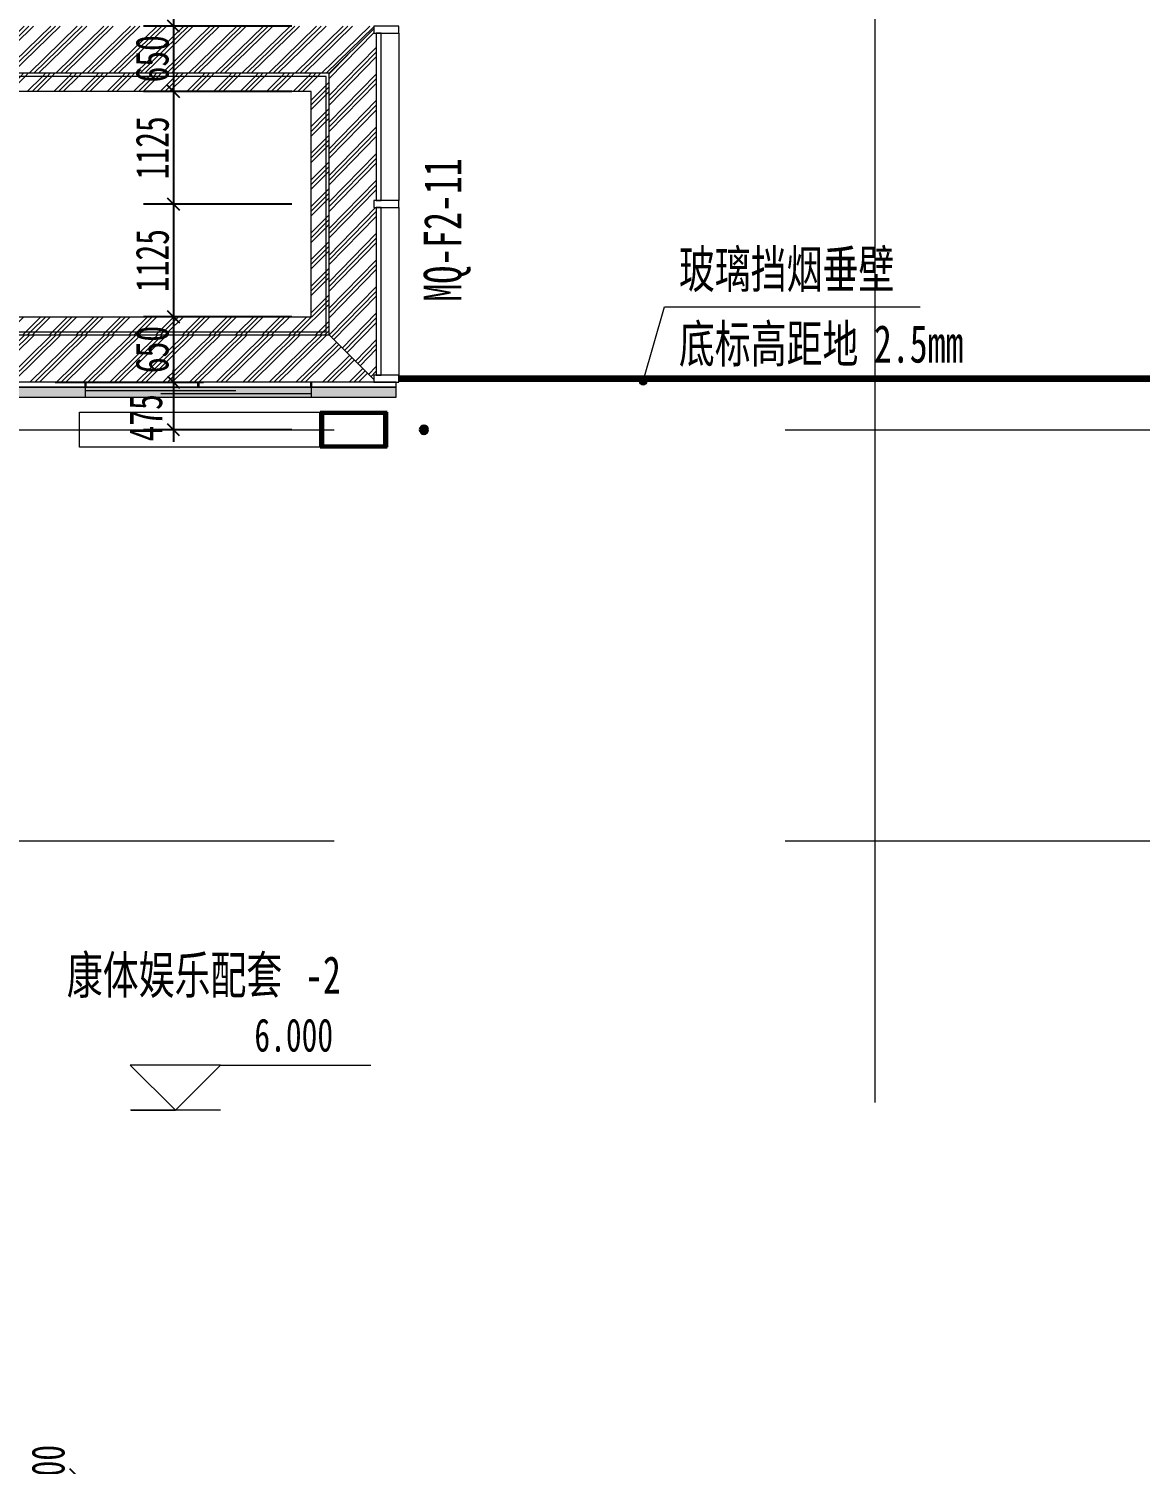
# Model space of a CAD drawing. Header units: millimetres. Extents: x 124696 to 347024, y 412631 to 564609.
# Drawn here: x 172731 to 183817, y 477532 to 491852 of the extents above; entities that cross this region are included whole.
import ezdxf

# ---------------------------------------------------------------- set-up
doc = ezdxf.new("R2010")
doc.units = ezdxf.units.MM
doc.header["$LTSCALE"] = 1500
doc.header["$MEASUREMENT"] = 0
doc.linetypes.add('二层平面图$0$划线 1mm', pattern=[2, 1, -1])
doc.linetypes.add('二层平面图$0$轴网线_12_3_3_3 mm', pattern=[21, 12, -3, 3, -3])
doc.layers.add('0-建筑底图', color=7, linetype='Continuous')
for name, color, linetype, lineweight in [('二层平面图$0$0-1', 7, 'Continuous', 5), ('二层平面图$0$A-ANNO-IDEN-LEVL', 3, 'Continuous', 15), ('二层平面图$0$A-LINE', 7, 'Continuous', 9), ('二层平面图$0$A-LINE-3', 7, 'Continuous', 90), ('二层平面图$0$A-WALL-2', 170, 'Continuous', 20), ('二层平面图$0$A-WALL-CURT-PANEL-2', 7, 'Continuous', 9), ('二层平面图$0$A-WALL-CURT-PANEL-3', 140, 'Continuous', 9), ('二层平面图$0$A-WALL-CURT-STILE-2', 7, 'Continuous', 9), ('二层平面图$0$A-WALL-CURT-STILE-3', 7, 'Continuous', 9), ('二层平面图$0$A-WINDOW', 51, 'Continuous', 9), ('二层平面图$0$A-WINDOW-2', 51, '二层平面图$0$划线 1mm', 9), ('二层平面图$0$ANNO-DIMS', 3, 'Continuous', 15), ('二层平面图$0$ANNO-DOTE-1', 10, '二层平面图$0$轴网线_12_3_3_3 mm', 15), ('二层平面图$0$ANNO-TEXT', 7, 'Continuous', 15), ('二层平面图$0$FLOR', 91, 'Continuous', 9), ('二层平面图$0$FLOR-PATT', 99, 'Continuous', 9), ('二层平面图$0$S-BEAM', 4, 'Continuous', 9), ('二层平面图$0$S-BEAM-1', 7, 'Continuous', 9), ('二层平面图$0$S-BEAM-2', 130, 'Continuous', 35), ('二层平面图$0$S-COLU', 7, 'Continuous', 9), ('二层平面图$0$S-COLU-2', 130, 'Continuous', 35), ('二层平面图$0$WALL-HATCH', 252, 'Continuous', 9), ('二层平面图$0$WALL-IDEN', 233, 'Continuous', 15)]:
    doc.layers.add(name, color=color, linetype=linetype, lineweight=lineweight)
doc.styles.add('二层平面图$0$黑体', font='simhei.ttf', dxfattribs={"width": 0.7, "height": 375})
doc.styles.add('二层平面图$0$黑体_5', font='simhei.ttf', dxfattribs={"width": 0.7, "height": 330})
doc.styles.add('二层平面图$0$黑体_B', font='', dxfattribs={"width": 0.7, "height": 375})
doc.styles.get('二层平面图$0$黑体_B').set_extended_font_data('SimHei', bold=True)
doc.dimstyles.new('二层平面图$0$直线_2_2mm_黑体_引线_文字在上', dxfattribs={"dimscale": 304.8, "dimtxt": 412.811453, "dimasz": 0.393701, "dimexe": 0.984252, "dimexo": 0.0625, "dimgap": 0.147638, "dimtad": 1, "dimdec": 0, "dimzin": 0, "dimdsep": 46, "dimtxsty": '二层平面图$0$黑体_5', "dimblk1": '二层平面图$0$_Oblique', "dimblk2": '二层平面图$0$_Oblique', "dimsah": 1, "dimcen": 0.09, "dimazin": 0, "dimtfac": 1, "dimtdec": 4, "dimtix": 1, "dimtmove": 0, "dimatfit": 3, "dimfxl": 3.937008, "dimfxlon": 1, "dimtvp": 1, "dimtolj": 1, "dimtzin": 0, "dimarcsym": 2})
doc.dimstyles.new('二层平面图$0$直线_2_2mm_黑体_引线_文字在上_2', dxfattribs={"dimscale": 304.8, "dimtxt": 412.811453, "dimasz": 0.393701, "dimexe": 0.984252, "dimexo": 0.0625, "dimgap": 0.147638, "dimtad": 1, "dimdec": 0, "dimzin": 0, "dimdsep": 46, "dimtxsty": '二层平面图$0$黑体_5', "dimblk1": '二层平面图$0$_Oblique', "dimblk2": '二层平面图$0$_Oblique', "dimsah": 1, "dimcen": 0.09, "dimazin": 0, "dimtfac": 1, "dimtdec": 4, "dimtix": 1, "dimtmove": 2, "dimatfit": 3, "dimfxl": 3.937008, "dimfxlon": 1, "dimtvp": 1, "dimtolj": 1, "dimtzin": 0, "dimarcsym": 2})
pattern_1 = [(45, (0, 0), (-132.5825, 132.5825), []), (45, (46.88, 0), (0, 265.16504), []), (45, (-46.88, 0), (0, 265.16504), [])]

# ---------------------------------------------------------------- blocks, each defined once
blk = doc.blocks.new('二层平面图$0$S-梁-钢-箱形1 - _-300x350x14x14-V39-104-2F')
at = {"layer": '二层平面图$0$S-BEAM-1'}
h = blk.add_hatch(color=256, dxfattribs=at)
h.paths.add_polyline_path([(22135, 15575), (22135, 15925), (21465, 15925), (21465, 15575)])
h.paths.add_polyline_path([(22104, 15589), (21496, 15589), (21496, 15911), (22104, 15911), (22104, 15614)])
for p, q in [((19065, 15925), (21465, 15925)), ((21465, 15575), (19065, 15575))]:
    blk.add_line(p, q, dxfattribs=at)
at = {"layer": '二层平面图$0$S-BEAM-2'}
for p, q in [((22135, 15925), (21465, 15925)), ((21465, 15925), (21465, 15575)), ((21496, 15589), (21496, 15911)), ((21496, 15911), (22104, 15911)), ((22104, 15911), (22104, 15589)), ((22135, 15575), (22135, 15925)), ((21465, 15575), (22135, 15575)), ((22104, 15589), (21496, 15589))]:
    blk.add_line(p, q, dxfattribs=at)
blk = doc.blocks.new('二层平面图$0$S-柱-钢-圆形 - D-80-2197115-104-2F')
at = {"layer": '二层平面图$0$S-COLU'}
blk.add_hatch(color=256, dxfattribs=at).paths.add_polyline_path([(0, -40), (20, -35), (35, -20), (40, 0), (35, 20), (20, 35), (0, 40), (-20, 35), (-35, 20), (-40, 0), (-35, -20), (-20, -35)])
at = {"layer": '二层平面图$0$S-COLU-2'}
for start, end in [(360, 180), (180, 360)]:
    blk.add_arc((0, 0), 40, start, end, dxfattribs=at)
blk = doc.blocks.new('二层平面图$0$SHS-Structure-Center_rvt-1-104-2F')
at = {"layer": '二层平面图$0$S-BEAM'}
blk.add_blockref('二层平面图$0$S-梁-钢-箱形1 - _-300x350x14x14-V39-104-2F', (9000, 15750), dxfattribs=at)
at = {"layer": '二层平面图$0$S-COLU'}
blk.add_blockref('二层平面图$0$S-柱-钢-圆形 - D-80-2197115-104-2F', (31500, 31500), dxfattribs=at)
blk = doc.blocks.new('二层平面图$0$楼板 斜檐口 - 楼板 斜檐口-3571289-104-2F')
at = {"layer": '二层平面图$0$FLOR-PATT'}
h = blk.add_hatch(dxfattribs=at)
h.set_pattern_fill('FP_99', color=256, style=0, pattern_type=2)
h.set_pattern_definition([(44.366, (0, 1579.26), (-132.58266, 129.6791), []), (44.366, (46.88, 1579.26), (-0.0003, 259.3593), []), (44.366, (-46.88, 1579.26), (-0.0003, 259.3593), [])])
h.paths.add_polyline_path([(30371, 35055), (30555, 35055), (31000, 35500), (31000, 35525), (12400, 35525), (12400, 35055), (29254, 35055)])
h = blk.add_hatch(dxfattribs=at)
h.set_pattern_fill('FP_98', color=256, style=0, pattern_type=2)
h.set_pattern_definition([(45.634, (1384.37, 0), (-129.6791, 132.58266), []), (45.634, (1430.21, 0), (0.0011, 265.165), []), (45.634, (1338.52, 0), (0.0011, 265.165), [])])
h.paths.add_polyline_path([(31000, 32000), (31000, 32045), (31025, 32045), (31025, 33715), (31000, 33715), (31000, 33785), (31025, 33785), (31025, 35455), (31000, 35455), (31000, 35500), (30555, 35055), (30555, 32445), (30955, 32045)])
h = blk.add_hatch(dxfattribs=at)
h.set_pattern_fill('FP_47', color=256, style=0, pattern_type=2)
h.set_pattern_definition(pattern_1)
h.paths.add_polyline_path([(16930, 21195), (16930, 21225), (16900, 21225), (16900, 21195), (16902, 21195)])
h.paths.add_polyline_path([(16900, 21375), (16930, 21375), (16930, 31375), (16900, 31375), (16900, 22216)])
h.paths.add_polyline_path([(16928, 31625), (16930, 31625), (16930, 32445), (30555, 32445), (30555, 35055), (12400, 35055), (12400, 35025), (30525, 35025), (30525, 32475), (16900, 32475), (16900, 31625)])
h = blk.add_hatch(dxfattribs=at)
h.set_pattern_fill('FP_47', color=256, style=0, pattern_type=2)
h.set_pattern_definition(pattern_1)
h.paths.add_polyline_path([(16762, 21195), (16900, 21195), (16900, 31375), (16750, 31375), (16750, 21195)])
h.paths.add_polyline_path([(16866, 31625), (16900, 31625), (16900, 32475), (30525, 32475), (30525, 35025), (12400, 35025), (12400, 34875), (30375, 34875), (30375, 32625), (16750, 32625), (16750, 31625)])
h = blk.add_hatch(dxfattribs=at)
h.set_pattern_fill('FP_97', color=256, style=0, pattern_type=2)
h.set_pattern_definition([(44.366, (0, 1344.09), (-132.58266, 129.6791), []), (44.366, (46.88, 1344.09), (-0.0003, 259.3593), []), (44.366, (-46.88, 1344.09), (-0.0003, 259.3593), [])])
h.paths.add_polyline_path([(30555, 31975), (31000, 31975), (31000, 32000), (30555, 32445), (16930, 32445), (17400, 31975), (30379, 31975)])
at = {"layer": '二层平面图$0$A-LINE'}
for p, q in [((30555, 35055), (12400, 35055)), ((30525, 35025), (12400, 35025)), ((30525, 32475), (30525, 35025)), ((30555, 32445), (30555, 35055)), ((30375, 34875), (12400, 34875)), ((30375, 32625), (30375, 34875)), ((16750, 32625), (30375, 32625)), ((16900, 32475), (30525, 32475)), ((16930, 32445), (30555, 32445))]:
    blk.add_line(p, q, dxfattribs=at)
at = {"layer": '二层平面图$0$FLOR'}
for p, q in [((31000, 35500), (30555, 35055)), ((31000, 32000), (30555, 32445))]:
    blk.add_line(p, q, dxfattribs=at)
blk = doc.blocks.new('二层平面图$0$矩形竖梃 - 幕墙龙骨_70_250-11870956-104-2F')
at = {"layer": '二层平面图$0$A-WALL-CURT-STILE-3'}
for p, q in [((0, 225), (-70, 225)), ((-70, 225), (-70, -25)), ((0, -25), (0, 225)), ((-70, -25), (0, -25))]:
    blk.add_line(p, q, dxfattribs=at)
blk = doc.blocks.new('二层平面图$0$系统嵌板 - 白色艾特板-12950994-104-2F')
at = {"layer": '二层平面图$0$A-WALL-CURT-PANEL-3'}
for p, q in [((558.5, 0), (-558.5, 0)), ((-558.5, 0), (-558.5, -50)), ((558.5, -50), (558.5, 0)), ((-558.5, -50), (558.5, -50))]:
    blk.add_line(p, q, dxfattribs=at)
blk = doc.blocks.new('二层平面图$0$系统嵌板 - 白色艾特板-12950995-104-2F')
at = {"layer": '二层平面图$0$A-WALL-CURT-PANEL-3'}
for p, q in [((558.5, 0), (-558.5, 0)), ((-558.5, 0), (-558.5, -50)), ((558.5, -50), (558.5, 0)), ((-558.5, -50), (558.5, -50))]:
    blk.add_line(p, q, dxfattribs=at)
blk = doc.blocks.new('二层平面图$0$系统嵌板 - 白色艾特板-12950993-104-2F')
at = {"layer": '二层平面图$0$A-WALL-CURT-PANEL-3'}
for p, q in [((423, 0), (-423, 0)), ((-423, 0), (-423, -50)), ((423, -50), (423, 0)), ((-423, -50), (423, -50))]:
    blk.add_line(p, q, dxfattribs=at)
blk = doc.blocks.new('二层平面图$0$系统嵌板 - 00S-玻璃-12648772-104-2F')
at = {"layer": '二层平面图$0$A-WALL-CURT-PANEL-3'}
for p, q in [((835, 0), (-835, 0)), ((-835, 0), (-835, -50)), ((835, -50), (835, 0)), ((-835, -50), (835, -50))]:
    blk.add_line(p, q, dxfattribs=at)
blk = doc.blocks.new('二层平面图$0$矩形竖梃 - 幕墙龙骨_70_250-V671-104-2F')
at = {"layer": '二层平面图$0$A-WALL-CURT-STILE-3'}
for p, q in [((-70, 225), (0, 225)), ((-70, -25), (-70, 225)), ((0, 225), (0, -25)), ((0, -25), (-70, -25))]:
    blk.add_line(p, q, dxfattribs=at)
blk = doc.blocks.new('二层平面图$0$矩形竖梃 - 幕墙龙骨_20_225_隐框-13172637-104-2F')
at = {"layer": '二层平面图$0$A-WALL-CURT-STILE-2'}
blk.add_line((45250, 65285), (45250, 66955), dxfattribs=at)
blk = doc.blocks.new('二层平面图$0$矩形竖梃 - 幕墙龙骨_70_250-12692677-104-2F')
at = {"layer": '二层平面图$0$A-WALL-CURT-STILE-3'}
for p, q in [((-35, 225), (35, 225)), ((-35, -25), (-35, 225)), ((35, 225), (35, -25)), ((35, -25), (-35, -25))]:
    blk.add_line(p, q, dxfattribs=at)
blk = doc.blocks.new('二层平面图$0$A-金属百叶 - BY2204_-12935238-104-2F')
at = {"layer": '二层平面图$0$A-WINDOW'}
for p, q in [((-1125, -50), (-1125, 50)), ((1125, 50), (1125, -50))]:
    blk.add_line(p, q, dxfattribs=at)
at = {"layer": '二层平面图$0$A-WINDOW-2'}
for p, q in [((-1125, 17), (1125, 17)), ((1125, -17), (-1125, -17))]:
    blk.add_line(p, q, dxfattribs=at)
blk = doc.blocks.new('二层平面图$0$矩形竖梃 - 8 x 50 mm 蜂窝铝板幕墙开缝-12387415-104-2F')
at = {"layer": '二层平面图$0$A-WALL-CURT-STILE-3'}
for p, q in [((-4, 50), (4, 50)), ((-4, 0), (-4, 50)), ((4, 0), (-4, 0)), ((4, 50), (4, 0))]:
    blk.add_line(p, q, dxfattribs=at)
blk = doc.blocks.new('二层平面图$0$_Oblique')
at = {"color": 0, "linetype": 'ByBlock', "lineweight": -2}
blk.add_line((-0.5, -0.5), (0.5, 0.5), dxfattribs=at)
blk = doc.blocks.new('*D2366')
at = {"layer": '二层平面图$0$ANNO-DIMS', "color": 0, "lineweight": -2, "transparency": 16777216}
for p, q in [((29003, 36000), (29003, 36120)), ((30183, 36000), (28703, 36000)), ((29003, 36000), (29003, 35525)), ((30183, 35525), (28703, 35525)), ((29003, 35525), (29003, 35405))]:
    blk.add_line(p, q, dxfattribs=at)
at = {"layer": '二层平面图$0$ANNO-DIMS', "color": 0, "lineweight": -2, "transparency": 16777216, "xscale": 120, "yscale": 120, "zscale": 120}
for p, rotation in [((29003, 36000), 270), ((29003, 35525), 90)]:
    blk.add_blockref('二层平面图$0$_Oblique', p, dxfattribs=dict(at, rotation=rotation))
at = {"layer": '二层平面图$0$ANNO-DIMS', "color": 0, "transparency": 16777216, "insert": (28560, 35639), "char_height": 330, "width": 604.82, "attachment_point": 1, "rotation": 90, "line_spacing_factor": 0.872751, "style": '二层平面图$0$黑体_5'}
blk.add_mtext('\\A1;475', dxfattribs=at)
blk = doc.blocks.new('*D2367')
at = {"layer": '二层平面图$0$ANNO-DIMS', "color": 0, "lineweight": -2, "transparency": 16777216}
for p, q in [((30183, 35525), (28703, 35525)), ((29003, 35525), (29003, 34875)), ((30183, 34875), (28703, 34875))]:
    blk.add_line(p, q, dxfattribs=at)
at = {"layer": '二层平面图$0$ANNO-DIMS', "color": 0, "lineweight": -2, "transparency": 16777216, "xscale": 120, "yscale": 120, "zscale": 120}
for p, rotation in [((29003, 35525), 90), ((29003, 34875), 270)]:
    blk.add_blockref('二层平面图$0$_Oblique', p, dxfattribs=dict(at, rotation=rotation))
at = {"layer": '二层平面图$0$ANNO-DIMS', "color": 0, "transparency": 16777216, "insert": (28791, 35200), "char_height": 330, "width": 604.82, "attachment_point": 5, "rotation": 90, "style": '二层平面图$0$黑体_5'}
blk.add_mtext('\\A1;650', dxfattribs=at)
blk = doc.blocks.new('*D2368')
at = {"layer": '二层平面图$0$ANNO-DIMS', "color": 0, "lineweight": -2, "transparency": 16777216}
for p, q in [((30183, 34875), (28703, 34875)), ((29003, 34875), (29003, 33750)), ((30183, 33750), (28703, 33750))]:
    blk.add_line(p, q, dxfattribs=at)
at = {"layer": '二层平面图$0$ANNO-DIMS', "color": 0, "lineweight": -2, "transparency": 16777216, "xscale": 120, "yscale": 120, "zscale": 120}
for p, rotation in [((29003, 34875), 90), ((29003, 33750), 270)]:
    blk.add_blockref('二层平面图$0$_Oblique', p, dxfattribs=dict(at, rotation=rotation))
at = {"layer": '二层平面图$0$ANNO-DIMS', "color": 0, "transparency": 16777216, "insert": (28793, 34312), "char_height": 330, "width": 806.42, "attachment_point": 5, "rotation": 90, "style": '二层平面图$0$黑体_5'}
blk.add_mtext('\\A1;1125', dxfattribs=at)
blk = doc.blocks.new('*D2369')
at = {"layer": '二层平面图$0$ANNO-DIMS', "color": 0, "lineweight": -2, "transparency": 16777216}
for p, q in [((30183, 33750), (28703, 33750)), ((29003, 33750), (29003, 32625)), ((30183, 32625), (28703, 32625))]:
    blk.add_line(p, q, dxfattribs=at)
at = {"layer": '二层平面图$0$ANNO-DIMS', "color": 0, "lineweight": -2, "transparency": 16777216, "xscale": 120, "yscale": 120, "zscale": 120}
for p, rotation in [((29003, 33750), 90), ((29003, 32625), 270)]:
    blk.add_blockref('二层平面图$0$_Oblique', p, dxfattribs=dict(at, rotation=rotation))
at = {"layer": '二层平面图$0$ANNO-DIMS', "color": 0, "transparency": 16777216, "insert": (28793, 33187), "char_height": 330, "width": 806.42, "attachment_point": 5, "rotation": 90, "style": '二层平面图$0$黑体_5'}
blk.add_mtext('\\A1;1125', dxfattribs=at)
blk = doc.blocks.new('*D2370')
at = {"layer": '二层平面图$0$ANNO-DIMS', "color": 0, "lineweight": -2, "transparency": 16777216}
for p, q in [((30183, 32625), (28703, 32625)), ((29003, 32625), (29003, 31975)), ((27822, 31975), (29303, 31975))]:
    blk.add_line(p, q, dxfattribs=at)
at = {"layer": '二层平面图$0$ANNO-DIMS', "color": 0, "lineweight": -2, "transparency": 16777216, "xscale": 120, "yscale": 120, "zscale": 120}
for p, rotation in [((29003, 32625), 90), ((29003, 31975), 270)]:
    blk.add_blockref('二层平面图$0$_Oblique', p, dxfattribs=dict(at, rotation=rotation))
at = {"layer": '二层平面图$0$ANNO-DIMS', "color": 0, "transparency": 16777216, "insert": (28791, 32300), "char_height": 330, "width": 604.82, "attachment_point": 5, "rotation": 90, "style": '二层平面图$0$黑体_5'}
blk.add_mtext('\\A1;650', dxfattribs=at)
blk = doc.blocks.new('*D2371')
at = {"layer": '二层平面图$0$ANNO-DIMS', "color": 0, "lineweight": -2, "transparency": 16777216}
for p, q in [((29003, 31975), (29003, 32095)), ((27822, 31975), (29303, 31975)), ((29003, 31975), (29003, 31500)), ((30183, 31500), (28703, 31500)), ((29003, 31500), (29003, 31380))]:
    blk.add_line(p, q, dxfattribs=at)
at = {"layer": '二层平面图$0$ANNO-DIMS', "color": 0, "lineweight": -2, "transparency": 16777216, "xscale": 120, "yscale": 120, "zscale": 120}
for p, rotation in [((29003, 31975), 270), ((29003, 31500), 90)]:
    blk.add_blockref('二层平面图$0$_Oblique', p, dxfattribs=dict(at, rotation=rotation))
at = {"layer": '二层平面图$0$ANNO-DIMS', "color": 0, "transparency": 16777216, "insert": (28560, 31383), "char_height": 330, "width": 604.82, "attachment_point": 1, "rotation": 90, "line_spacing_factor": 0.872751, "style": '二层平面图$0$黑体_5'}
blk.add_mtext('\\A1;475', dxfattribs=at)
blk = doc.blocks.new('*D2690')
at = {"layer": '二层平面图$0$ANNO-DIMS', "color": 0, "lineweight": -2, "transparency": 16777216}
for p, q in [((26847, 21075), (28328, 21075)), ((28028, 20875), (28028, 21075)), ((26847, 20875), (28328, 20875))]:
    blk.add_line(p, q, dxfattribs=at)
at = {"layer": '二层平面图$0$ANNO-DIMS', "color": 0, "lineweight": -2, "transparency": 16777216, "xscale": 120, "yscale": 120, "zscale": 120}
for p, rotation in [((28028, 21075), 90), ((28028, 20875), 270)]:
    blk.add_blockref('二层平面图$0$_Oblique', p, dxfattribs=dict(at, rotation=rotation))
at = {"layer": '二层平面图$0$ANNO-DIMS', "color": 0, "transparency": 16777216, "insert": (27586, 20902), "char_height": 330, "width": 604.82, "attachment_point": 1, "rotation": 90, "line_spacing_factor": 0.872751, "style": '二层平面图$0$黑体_5'}
blk.add_mtext('\\A1;200', dxfattribs=at)
blk = doc.blocks.new('二层平面图$0$00_引注_规范_ - 00_引注_规范_-5758180-104-2F')
at = {"layer": '二层平面图$0$ANNO-TEXT'}
for p, q in [((0, 0), (12, 0)), ((12, 0), (17, 0))]:
    blk.add_line(p, q, dxfattribs=at)
blk = doc.blocks.new('二层平面图$0$高程点 - 高程点符号-322107-104-2F')
at = {"layer": '二层平面图$0$A-ANNO-IDEN-LEVL'}
for p, q in [((-3, 3), (-13, 3)), ((-3, 3), (3, 3)), ((0, 0), (-3, 3)), ((0, 0), (3, 3)), ((-2.999, 0), (2.991, 0))]:
    blk.add_line(p, q, dxfattribs=at)
blk = doc.blocks.new('二层平面图')
at = {"layer": '二层平面图$0$ANNO-TEXT'}
h = blk.add_hatch(color=8, dxfattribs=at)
edge = h.paths.add_edge_path()
edge.add_arc((33687.1, 31982.9), 37.5, 0, 360)
at = {"layer": '二层平面图$0$WALL-HATCH'}
h = blk.add_hatch(dxfattribs=at)
h.set_pattern_fill('FP_124', color=8, angle=-113.578, style=0, pattern_type=2)
h.set_pattern_definition([(246.422, (40449.556, 31917.38), (-0.21196, -152.88676), [26.213, -13.882, 69.19, -13.882, -42.855]), (246.422, (40449.556, 31917.38), (-0.21196, -152.88676), [-123.167, 26.213, -16.642]), (293.58, (40489.474, 31917.38), (66.51436, -0.00144), [26.213, -13.882, 69.26, -13.882, -42.855]), (293.58, (40489.474, 31917.38), (66.51436, -0.00144), [-123.237, 26.213, -16.642]), (180, (40489.47, 31917.38), (-2e-11, -152.4), [39.907, -26.604]), (180, (40456.22, 31780.22), (-2e-11, -152.4), [39.907, -26.604]), (270, (40500, 31893.26), (66.513, -7e-12), [12.722, -139.678]), (270, (40466.744, 31817.06), (66.513, -7e-12), [12.722, -139.678]), (270, (40439.04, 31893.26), (66.513, -7e-12), [12.722, -139.678]), (270, (40405.784, 31817.06), (66.513, -7e-12), [12.722, -139.678])])
h.paths.add_polyline_path([(67925, 31825), (67925, 31925), (40775, 31925), (40775, 31825), (66567.8, 31825)])
h.paths.add_polyline_path([(30671.8, 31825), (31225, 31825), (31225, 31925), (17450, 31925), (17450, 31825), (27910.6, 31825)])
at = {"layer": '二层平面图$0$A-ANNO-IDEN-LEVL', "color": 8}
for p, q in [((28580.8, 24712.2), (28847.4, 24712.2)), ((28847.4, 24712.2), (29022.1, 24712.2))]:
    blk.add_line(p, q, dxfattribs=at)
at = {"layer": '二层平面图$0$A-LINE', "color": 8}
blk.add_line((28064.5, 31325), (28064.5, 31675), dxfattribs=at)
at = {"layer": '二层平面图$0$A-LINE-3', "color": 8}
blk.add_line((31250, 32010), (40750, 32010), dxfattribs=at)
at = {"layer": '二层平面图$0$A-WALL-2', "color": 8}
for p, q in [((31225, 31925), (17450, 31925)), ((17450, 31825), (31225, 31825)), ((31225, 31825), (31225, 31925))]:
    blk.add_line(p, q, dxfattribs=at)
at = {"layer": '二层平面图$0$ANNO-DOTE-1', "color": 8}
for p, q in [((36000, -6710.3), (36000, 106757.2)), ((-18896.2, 31500), (161528.2, 31500)), ((-18896.2, 27400), (161528.2, 27400))]:
    blk.add_line(p, q, dxfattribs=at)
at = {"layer": '二层平面图$0$ANNO-TEXT', "color": 8}
blk.add_line((33687.1, 31982.9), (33898.4, 32727.1), dxfattribs=at)
blk.add_circle((33687.1, 31982.9), 37.5, dxfattribs=at)
at = {"layer": '二层平面图$0$0-1', "color": 8}
blk.add_blockref('二层平面图$0$SHS-Structure-Center_rvt-1-104-2F', (0, 0), dxfattribs=at)
at = {"layer": '二层平面图$0$A-ANNO-IDEN-LEVL', "color": 8, "extrusion": (0, 0, -1), "xscale": 149.9999999999999, "yscale": 149.9999999999999, "zscale": 149.9999999999999}
blk.add_blockref('二层平面图$0$高程点 - 高程点符号-322107-104-2F', (-29022.1, 24712.2), dxfattribs=at)
at = {"layer": '二层平面图$0$A-LINE', "color": 8}
blk.add_blockref('二层平面图$0$楼板 斜檐口 - 楼板 斜檐口-3571289-104-2F', (0, 0), dxfattribs=at)
at = {"layer": '二层平面图$0$A-WALL-CURT-PANEL-2', "color": 8, "rotation": 89.99999999999991}
for p in [(31025, 34620), (31025, 32880)]:
    blk.add_blockref('二层平面图$0$系统嵌板 - 00S-玻璃-12648772-104-2F', p, dxfattribs=at)
at = {"layer": '二层平面图$0$A-WALL-CURT-PANEL-2', "color": 8}
for name, p in [('二层平面图$0$系统嵌板 - 白色艾特板-12950994-104-2F', (27562.5, 31975)), ('二层平面图$0$系统嵌板 - 白色艾特板-12950995-104-2F', (28687.5, 31975)), ('二层平面图$0$系统嵌板 - 白色艾特板-12950995-104-2F', (29812.5, 31975)), ('二层平面图$0$系统嵌板 - 白色艾特板-12950993-104-2F', (30802, 31975))]:
    blk.add_blockref(name, p, dxfattribs=at)
at = {"layer": '二层平面图$0$A-WALL-CURT-STILE-2', "color": 8, "extrusion": (0, 0, -1)}
for name, p, rotation in [('二层平面图$0$矩形竖梃 - 幕墙龙骨_70_250-V671-104-2F', (-31025, 35525), 90.00000000000011), ('二层平面图$0$矩形竖梃 - 幕墙龙骨_70_250-12692677-104-2F', (-31025, 33750), 90.00000000000011), ('二层平面图$0$矩形竖梃 - 8 x 50 mm 蜂窝铝板幕墙开缝-12387415-104-2F', (-28125, 31975), 180), ('二层平面图$0$矩形竖梃 - 8 x 50 mm 蜂窝铝板幕墙开缝-12387415-104-2F', (-29250, 31975), 180), ('二层平面图$0$矩形竖梃 - 8 x 50 mm 蜂窝铝板幕墙开缝-12387415-104-2F', (-30375, 31975), 180)]:
    blk.add_blockref(name, p, dxfattribs=dict(at, rotation=rotation))
at = {"layer": '二层平面图$0$A-WALL-CURT-STILE-2', "color": 8}
for name, p, rotation in [('二层平面图$0$矩形竖梃 - 幕墙龙骨_20_225_隐框-13172637-104-2F', (76500, 100740), 180), ('二层平面图$0$矩形竖梃 - 幕墙龙骨_20_225_隐框-13172637-104-2F', (76500, 99000), 180), ('二层平面图$0$矩形竖梃 - 幕墙龙骨_70_250-11870956-104-2F', (31025, 31975), 269.9999999999999)]:
    blk.add_blockref(name, p, dxfattribs=dict(at, rotation=rotation))
at = {"layer": '二层平面图$0$A-WINDOW', "color": 8}
blk.add_blockref('二层平面图$0$A-金属百叶 - BY2204_-12935238-104-2F', (29250, 31875), dxfattribs=at)
at = {"layer": '二层平面图$0$ANNO-TEXT', "color": 8, "xscale": 150, "yscale": 150, "zscale": 150}
blk.add_blockref('二层平面图$0$00_引注_规范_ - 00_引注_规范_-5758180-104-2F', (33898.4, 32727.1), dxfattribs=at)
at = {"layer": '二层平面图$0$A-ANNO-IDEN-LEVL', "color": 8, "insert": (29809.3, 25626.6), "char_height": 330, "width": 990.683, "attachment_point": 1, "line_spacing_factor": 0.872751, "style": '二层平面图$0$黑体_5'}
blk.add_mtext('6.000', dxfattribs=at)
at = {"layer": '二层平面图$0$ANNO-TEXT', "color": 8, "char_height": 375, "attachment_point": 1}
for s, insert, width, style in [('玻璃挡烟垂壁', (34043.4, 33288.8), 2828.353, '二层平面图$0$黑体'), ('底标高距地', (34043.4, 32544.2), 2356.961, '二层平面图$0$黑体'), ('2.5mm', (35988.1, 32544.2), 1178.481, '二层平面图$0$黑体'), ('康体娱乐配套', (27939.2, 26248.5), 2878.86, '二层平面图$0$黑体_B'), ('-2', (30314.5, 26248.5), 488.228, '二层平面图$0$黑体_B')]:
    blk.add_mtext(s, dxfattribs=dict(at, insert=insert, width=width, style=style))
at = {"layer": '二层平面图$0$WALL-IDEN', "color": 8, "insert": (31499.1, 32778.3), "char_height": 375, "width": 1885.569, "attachment_point": 1, "rotation": 90, "style": '二层平面图$0$黑体'}
blk.add_mtext('MQ-F2-11', dxfattribs=at)
at = {"layer": '二层平面图$0$ANNO-DIMS', "color": 8}
for base, p1, p2, override, picture, middle in [((29002.5, 35525), (30202.5, 36000), (30202.5, 35525), {"dimpost": '<>', "dimfxl": 475}, '*D2366', (28780.3, 35941.7)), ((29002.5, 31500), (27802.5, 31975), (30202.5, 31500), {"dimpost": '<>', "dimfxl": 2446.553699}, '*D2371', (28780.3, 31685.5)), ((28028.4, 21075), (26828.4, 20875), (26828.4, 21075), {"dimpost": '<>', "dimfxl": 200}, '*D2690', (27806.2, 21204.1))]:
    dim = blk.add_linear_dim(base=base, p1=p1, p2=p2, angle=90, dimstyle='二层平面图$0$直线_2_2mm_黑体_引线_文字在上_2', override=override, dxfattribs=at)
    dim.commit()
    dim.dimension.update_dxf_attribs({"geometry": picture, "text_midpoint": middle, "dimtype": 160, "text_rotation": 90})
for base, p1, p2, override, picture, middle in [((29002.5, 34875), (30202.5, 35525), (30202.5, 34875), {"dimpost": '<>', "dimfxl": 650}, '*D2367', (28790.6, 35200)), ((29002.5, 33750), (30202.5, 34875), (30202.5, 33750), {"dimpost": '<>', "dimfxl": 1125}, '*D2368', (28792.5, 34312.5)), ((29002.5, 32625), (30202.5, 33750), (30202.5, 32625), {"dimpost": '<>', "dimfxl": 1125}, '*D2369', (28792.5, 33187.5)), ((29002.5, 31975), (30202.5, 32625), (27802.5, 31975), {"dimpost": '<>', "dimfxl": 2486.463352}, '*D2370', (28790.6, 32300))]:
    dim = blk.add_linear_dim(base=base, p1=p1, p2=p2, angle=90, dimstyle='二层平面图$0$直线_2_2mm_黑体_引线_文字在上', override=override, dxfattribs=at)
    dim.commit()
    dim.dimension.update_dxf_attribs({"geometry": picture, "text_midpoint": middle})

msp = doc.modelspace()

# ---------------------------------------------------------------- block references
at = {"layer": '0-建筑底图'}
msp.add_blockref('二层平面图', (145172, 456352), dxfattribs=at)

doc.saveas('drawing.dxf')
